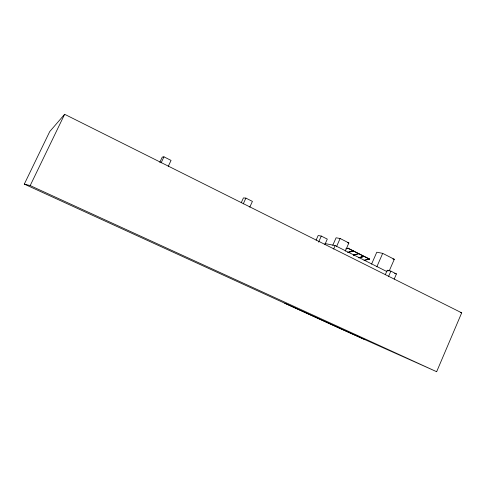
<?xml version="1.0" encoding="UTF-8"?>
<svg xmlns="http://www.w3.org/2000/svg" width="486" height="486" viewBox="0 0 486 486"><rect width="100%" height="100%" fill="white"/><g stroke="black" fill="none" stroke-linecap="round" stroke-linejoin="round"><path stroke-width="0.73" d="M364.05 260.447L369.573 259.014L364.312 256.359L360.156 257.282M358.747 257.787L364.221 256.316L358.923 253.643L353.498 255.15M358.838 257.829L364.312 256.359M353.407 255.101L358.832 253.595L353.504 250.91L349.021 251.985M347.502 252.544L353.413 250.861L348.049 248.158L346.603 248.54M348.328 252.404L353.504 250.91M345.819 248.923L348.049 248.158M436.653 371.711L461.7 312.826L64.638 114.289L49.718 131.597L24.3 184.115L340.109 328.542L436.653 371.711L30.187 185.585L24.3 184.115M385.27 274.748L387.227 270.259L390.878 271.127L396.436 273.928L394.189 279.092M389.329 270.666L394.292 259.287L382.701 253.364L376.79 252.204L371.559 264.129M388.618 276.309L390.878 271.127M376.814 266.826L382.701 253.364M345.248 251.141L348.869 242.939L340.127 238.505L336.093 237.794L332.782 245.248M333.615 249.026L335.146 245.582L387.056 271.656M336.476 246.736L340.127 238.505M318.591 242.113L321.282 236.075L327.291 239.1L324.915 244.452M316.1 240.169L318.172 235.522L321.282 236.075M249.786 207.151L252.41 201.386L245.892 198.106L243.431 197.917L241.232 202.735M243.249 203.883L245.892 198.106M168.247 166.388L171.048 160.41L163.946 156.832L162.269 157.087L159.791 162.36M161.133 162.834L163.946 156.832M30.187 185.585L64.638 114.289M364.786 260.107L369.573 259.014M347.496 242.69L348.869 242.939M324.927 243.535L335.146 245.582M392.943 259.014L394.292 259.287M394.589 273.478L396.436 273.928M460.248 312.407L461.7 312.826M284.747 303.228L364.172 339.301M347.994 248.346L353.358 251.049M353.45 251.092L358.777 253.783M358.868 253.826L364.166 256.499M364.257 256.547L369.524 259.202M387.227 270.259L388.454 270.872"/></g></svg>
